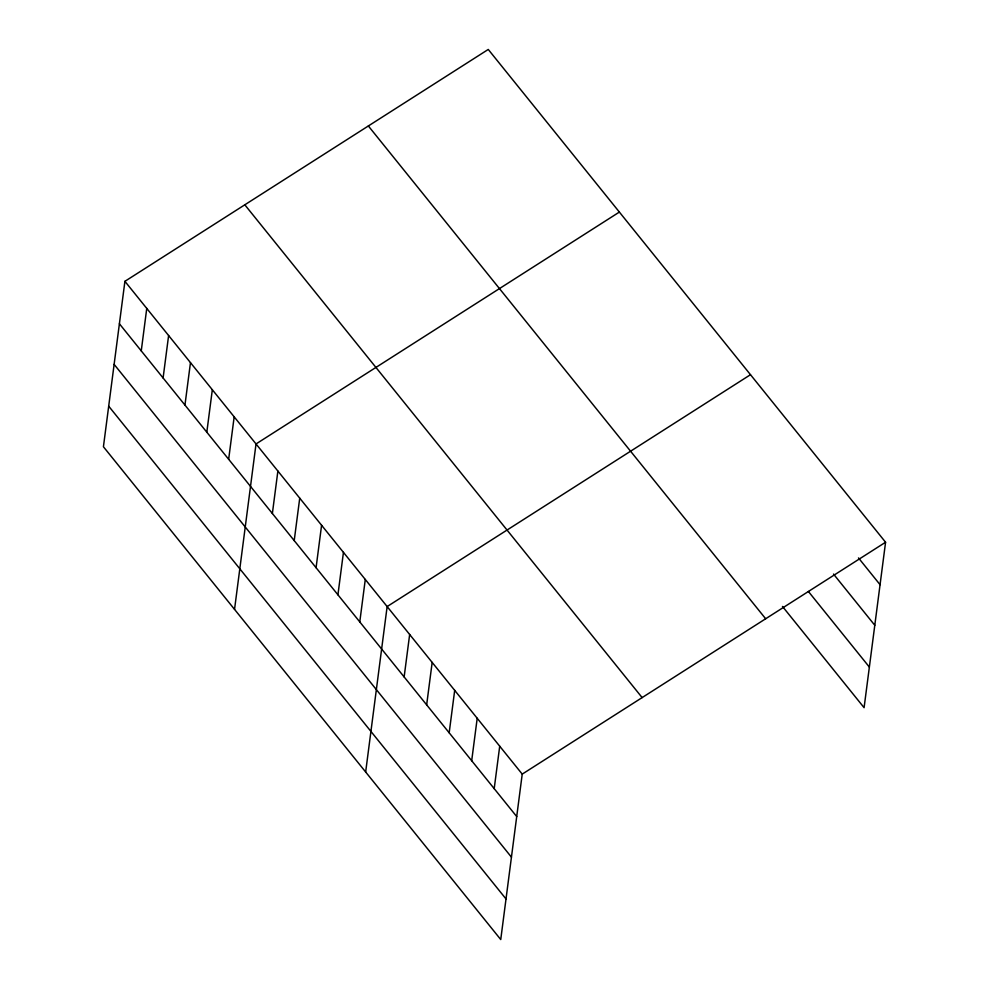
<?xml version="1.0" encoding="UTF-8"?>
<svg xmlns="http://www.w3.org/2000/svg" width="989" height="989" viewBox="0 0 989 989"><rect width="100%" height="100%" fill="white"/><g stroke="black" fill="none" stroke-linecap="round" stroke-linejoin="round"><path stroke-width="1.48" d="M124.911 281.321L103.425 446.756L500.743 939.55L522.229 774.115L124.911 281.321L488.257 49.45L885.575 542.244L864.089 707.679L782.472 606.442M141.254 350.885L146.755 308.432M163.098 377.983L168.612 335.531M184.955 405.082L190.469 362.642M206.812 432.193L212.326 389.74M228.657 459.292L234.17 416.839M234.541 609.372L256.027 443.95L619.374 212.066M272.371 513.501L277.884 471.048M294.215 540.612L299.729 498.159M316.072 567.711L321.586 525.258M337.929 594.809L343.443 552.369M359.773 621.92L365.287 579.467M365.658 772.001L387.144 606.566L750.49 374.695M404.142 676.946L409.656 634.493M426.655 704.873L432.168 662.42M449.179 732.8L454.693 690.347M471.691 760.726L477.205 718.274M494.203 788.641L499.717 746.201M522.229 774.115L885.575 542.244M858.489 557.932L880.062 584.697M833.517 574.077L874.795 625.283M808.384 591.459L869.368 667.093M368.353 125.974L765.671 618.768M244.815 204.81L642.133 697.604M119.397 323.774L516.715 816.568M114.118 364.36L511.449 857.154M108.691 406.17L506.022 898.964"/></g></svg>
